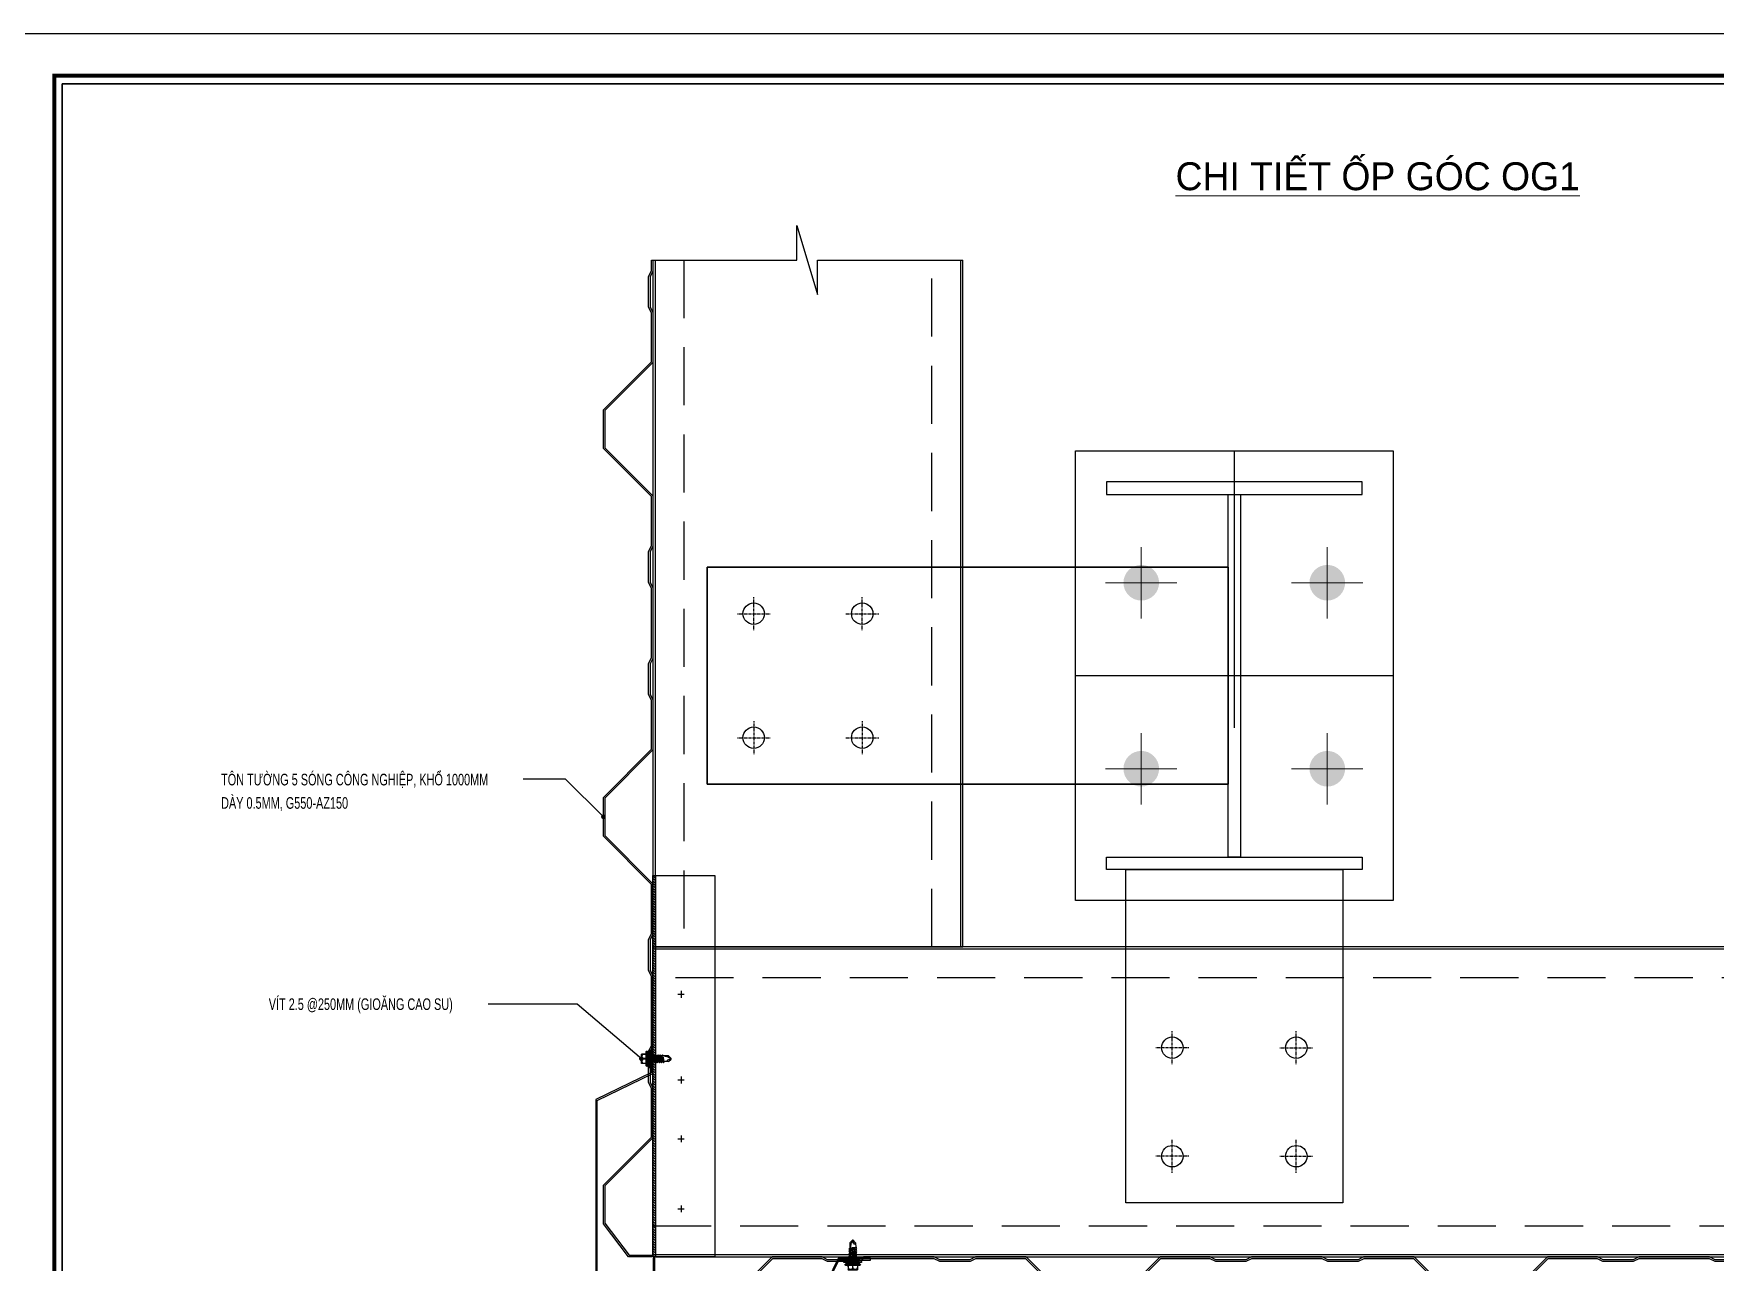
# Model space of a CAD drawing. Header units: inches. Extents: x 2 to 32666, y -5537 to 22.
# Drawn here: x 21405.9 to 21767.5, y -3968.8 to -3704.5 of the extents above; entities that cross this region are included whole.
import ezdxf
from ezdxf.enums import TextEntityAlignment as Align

# ---------------------------------------------------------------- set-up
doc = ezdxf.new("R2010")
doc.units = ezdxf.units.IN
doc.header["$MEASUREMENT"] = 0
doc.linetypes.add('CENTER2', pattern=[1.125, 0.75, -0.125, 0.125, -0.125])
doc.linetypes.add('HIDDEN', pattern=[0.375, 0.25, -0.125])
for name, color, linetype in [('2', 2, 'Continuous'), ('3', 3, 'Continuous'), ('7', 7, 'Continuous'), ('8', 8, 'Continuous'), ('BAO KHUNG', 31, 'Continuous'), ('Co ban', 2, 'Continuous'), ('DIM', 8, 'Continuous'), ('flashing', 6, 'Continuous'), ('NET IN', 3, 'Continuous'), ('STRUCTURE', 1, 'Continuous')]:
    doc.layers.add(name, color=color, linetype=linetype)
doc.layers.add('_TEXT', color=3, linetype='Continuous', lineweight=13)
doc.layers.add('Cover text', color=7, linetype='Continuous', true_color=0x52370f)
doc.styles.add('ST1', font='vnshx.shx', dxfattribs={"width": 0.7})
doc.styles.add('ST1H', font='vnshxh.shx', dxfattribs={"width": 0.7})
doc.styles.add('ST3', font='VHAVANB.TTF')
doc.styles.add('TIEU DE', font='Vharialn.ttf')
doc.dimstyles.new('3', dxfattribs={"dimtxt": 2.5, "dimasz": 1, "dimexe": 1, "dimexo": 0, "dimgap": 1, "dimtad": 1, "dimdec": 0, "dimlfac": 3, "dimzin": 0, "dimdsep": 46, "dimtxsty": 'ST1', "dimblk": 'ARCHTICK', "dimcen": 1, "dimdle": 1, "dimclrd": 8, "dimclre": 8, "dimclrt": 3, "dimadec": 0, "dimazin": 0, "dimtfac": 1, "dimtdec": 0, "dimtix": 1, "dimtofl": 0, "dimtmove": 1, "dimatfit": 3, "dimldrblk": 'DOT', "dimfxl": 0.18, "dimtfill": 1, "dimtolj": 1, "dimtzin": 0, "dimlwd": -1, "dimlwe": -1, "dimarcsym": 2})

# ---------------------------------------------------------------- blocks, each defined once
blk = doc.blocks.new('kt kien truc 1')
at = {"layer": '2', "color": 157, "linetype": 'Continuous'}
blk.add_lwpolyline([(0, 420), (594, 420), (594, 0), (0, 0)], close=True, dxfattribs=at)
at = {"layer": '7', "color": 147, "linetype": 'Continuous'}
blk.add_lwpolyline([(12.33, 57.61), (581.67, 57.61), (581.67, 409.19), (12.33, 409.19)], close=True, dxfattribs=at)
at = {"layer": 'BAO KHUNG', "color": 167, "linetype": 'Continuous', "const_width": 0.871}
blk.add_lwpolyline([(10.59, 9.07), (583.41, 9.07), (583.41, 410.93), (10.59, 410.93)], close=True, dxfattribs=at)
at = {"layer": 'Cover text', "ltscale": 0.5, "style": 'TIEU DE'}
for tag, p in [('TENBANVE', (45.93, 14.6)), ('STT', (555.05, 15.58))]:
    blk.add_attdef(tag, text='', height=2, dxfattribs=at).set_placement(p, align=Align.MIDDLE_CENTER)
blk = doc.blocks.new('A$C19232B28')
at = {"layer": '7'}
for points in [[(0.3209, 0.5491), (0.3188, 0.5563), (0.3152, 0.563), (0.3104, 0.5688), (0.3046, 0.5735), (0.298, 0.5771), (0.2908, 0.5793), (0.2833, 0.58), (0.2759, 0.5793), (0.2687, 0.5771), (0.262, 0.5735), (0.2562, 0.5688), (0.2515, 0.563), (0.2479, 0.5563), (0.2457, 0.5491), (0.245, 0.5417), (0.2457, 0.5342), (0.2479, 0.527), (0.2515, 0.5204), (0.2562, 0.5146), (0.262, 0.5098), (0.2687, 0.5063), (0.2759, 0.5041), (0.2833, 0.5033), (0.2908, 0.5041), (0.298, 0.5063), (0.3046, 0.5098), (0.3104, 0.5146), (0.3152, 0.5204), (0.3188, 0.527), (0.3209, 0.5342), (0.3217, 0.5417)], [(0.6457, 0.5491), (0.6479, 0.5563), (0.6515, 0.563), (0.6562, 0.5688), (0.662, 0.5735), (0.6687, 0.5771), (0.6759, 0.5793), (0.6833, 0.58), (0.6908, 0.5793), (0.698, 0.5771), (0.7046, 0.5735), (0.7104, 0.5688), (0.7152, 0.563), (0.7188, 0.5563), (0.7209, 0.5491), (0.7217, 0.5417), (0.7209, 0.5342), (0.7188, 0.527), (0.7152, 0.5204), (0.7104, 0.5146), (0.7046, 0.5098), (0.698, 0.5063), (0.6908, 0.5041), (0.6833, 0.5033), (0.6759, 0.5041), (0.6687, 0.5063), (0.662, 0.5098), (0.6562, 0.5146), (0.6515, 0.5204), (0.6479, 0.527), (0.6457, 0.5342), (0.645, 0.5417)], [(0.3209, 0.1342), (0.3188, 0.127), (0.3152, 0.1204), (0.3104, 0.1146), (0.3046, 0.1098), (0.298, 0.1063), (0.2908, 0.1041), (0.2833, 0.1033), (0.2759, 0.1041), (0.2687, 0.1063), (0.262, 0.1098), (0.2562, 0.1146), (0.2515, 0.1204), (0.2479, 0.127), (0.2457, 0.1342), (0.245, 0.1417), (0.2457, 0.1491), (0.2479, 0.1563), (0.2515, 0.163), (0.2562, 0.1688), (0.262, 0.1735), (0.2687, 0.1771), (0.2759, 0.1793), (0.2833, 0.18), (0.2908, 0.1793), (0.298, 0.1771), (0.3046, 0.1735), (0.3104, 0.1688), (0.3152, 0.163), (0.3188, 0.1563), (0.3209, 0.1491), (0.3217, 0.1417)], [(0.6457, 0.1342), (0.6479, 0.127), (0.6515, 0.1204), (0.6562, 0.1146), (0.662, 0.1098), (0.6687, 0.1063), (0.6759, 0.1041), (0.6833, 0.1033), (0.6908, 0.1041), (0.698, 0.1063), (0.7046, 0.1098), (0.7104, 0.1146), (0.7152, 0.1204), (0.7188, 0.127), (0.7209, 0.1342), (0.7217, 0.1417), (0.7209, 0.1491), (0.7188, 0.1563), (0.7152, 0.163), (0.7104, 0.1688), (0.7046, 0.1735), (0.698, 0.1771), (0.6908, 0.1793), (0.6833, 0.18), (0.6759, 0.1793), (0.6687, 0.1771), (0.662, 0.1735), (0.6562, 0.1688), (0.6515, 0.163), (0.6479, 0.1563), (0.6457, 0.1491), (0.645, 0.1417)]]:
    blk.add_hatch(color=256, dxfattribs=at).paths.add_polyline_path(points, flags=17)
at = {"layer": '2'}
for points in [[(0, 0), (0, 0.6833), (0.9667, 0.6833), (0.9667, 0)], [(0.0667, 0.0667), (0.0667, 0.6167), (0.0933, 0.6167), (0.0933, 0.0667)], [(0.9, 0.0667), (0.9, 0.6167), (0.8733, 0.6167), (0.8733, 0.0667)], [(0.0933, 0.3283), (0.0933, 0.355), (0.8733, 0.355), (0.8733, 0.3283)]]:
    blk.add_lwpolyline(points, close=True, dxfattribs=at)
at = {"layer": '7', "lineweight": 0}
for p, q in [((0.2833, 0.465), (0.2833, 0.6183)), ((0.6833, 0.465), (0.6833, 0.6183)), ((0.2067, 0.5417), (0.36, 0.5417)), ((0.76, 0.5417), (0.6067, 0.5417)), ((0.2833, 0.2183), (0.2833, 0.065)), ((0.6833, 0.2183), (0.6833, 0.065)), ((0.2067, 0.1417), (0.36, 0.1417)), ((0.76, 0.1417), (0.6067, 0.1417))]:
    blk.add_line(p, q, dxfattribs=at)
at = {"layer": '8', "linetype": 'Continuous'}
for p, q in [((0.4833, 0), (0.4833, 0.6833)), ((0.9667, 0.3417), (0.371, 0.3417))]:
    blk.add_line(p, q, dxfattribs=at)
blk = doc.blocks.new('Short_Self_drilling')
at = {"layer": 'STRUCTURE', "color": 1, "linetype": 'Continuous'}
for p, q in [((6.4, 1.7), (-6.4, 1.7)), ((5.1, 3.8), (-5.1, 3.8)), ((-2.6, 2.9), (-5.1, 2.9)), ((-3.4, 3.8), (-3.4, 6.8)), ((3, 7.2), (-3, 7.2)), ((2.6, 2.9), (-2.6, 2.9)), ((-2.1, 2.8), (-2.1, 2.9)), ((6.3, 0), (0, 0)), ((2.2, 2.8), (2.2, 2.9)), ((2.2, -0.5), (2.2, 0)), ((5.1, 2.9), (2.6, 2.9)), ((3.4, 3.8), (3.4, 6.8)), ((3, -1.2), (-2.7, -0.2)), ((3, -2.7), (-2.7, -1.8)), ((3, -4.2), (-2.7, -3.3)), ((3, -5.8), (-2.7, -4.8)), ((3, -7.3), (-2.7, -6.3)), ((-1.9, -8), (-2.7, -7.9)), ((-2.1, -1.4), (-2.1, -0.9)), ((-2.1, -2.9), (-2.1, -2.4)), ((-2.1, -4.4), (-2.1, -3.9)), ((-2.1, -6), (-2.1, -5.4)), ((-2.1, -7.5), (-2.1, -7)), ((-2.1, -12.3), (-2.1, -8.5)), ((3, -8.8), (-1.1, -8.1)), ((2.1, -12.3), (2.1, -9.1)), ((2.2, -2), (2.2, -1.5)), ((2.2, -3.6), (2.2, -3)), ((2.2, -5.1), (2.2, -4.6)), ((2.2, -6.6), (2.2, -6.1)), ((2.2, -8.1), (2.2, -7.6))]:
    blk.add_line(p, q, dxfattribs=at)
blk.add_lwpolyline([(6.4, 1.3), (6.4, 1.7), (2.1, 2.8), (-2.1, 2.8), (-6.4, 1.7), (-6.4, 1.3)], close=True, dxfattribs=at)
for points in [[(-6.4, 1.3, -0.088869), (-6.3, 0), (0, 0)], [(-0.1, 3.8), (-0.3, 6.2, 0.338878), (-3.1, 6.2), (-3.3, 3.8)], [(3.3, 3.8), (3.1, 6.2, 0.338878), (0.3, 6.2), (0.1, 3.8)], [(-0.1, -14), (-1, -12.2, -0.148657), (-1.4, -11.2), (-2, -7.7, -0.815006), (-1.2, -7.8, 0.150833), (-0.8, -8.7)], [(2.1, -12.3), (1.7, -11.7, 0.52242), (0.9, -11.7), (-0.2, -14.2)], [(2.1, -12.3), (0.2, -14.2, -0.333596), (-0.2, -14.2), (-2.1, -12.3)]]:
    blk.add_lwpolyline(points, format="xyb", dxfattribs=at)
for points in [[(3, -1.2), (2.2, -1.5), (-2.1, -0.8), (-2.7, -0.2), (-2.4, 0)], [(3, -2.7), (2.2, -3), (-2.1, -2.4), (-2.7, -1.8), (-2.1, -1.4), (2.2, -2), (3, -2.7)], [(3, -4.2), (2.2, -4.6), (-2.1, -3.9), (-2.7, -3.3), (-2.1, -2.9), (2.2, -3.6), (3, -4.2)], [(3, -5.8), (2.2, -6.1), (-2.1, -5.4), (-2.7, -4.8), (-2.1, -4.4), (2.2, -5.1), (3, -5.8)], [(3, -7.3), (2.2, -7.6), (-2.1, -7), (-2.7, -6.3), (-2.1, -6), (2.2, -6.6), (3, -7.3)], [(-1.8, -8.5), (-2.1, -8.5), (-2.7, -7.9), (-2.1, -7.5), (-1.8, -7.5)], [(-1.3, -7.6), (2.2, -8.1), (3, -8.8)], [(-1.2, 0), (2.2, -0.5), (3, -1.2)], [(3, -8.8), (2.2, -9.1), (-0.8, -8.7)]]:
    blk.add_lwpolyline(points, dxfattribs=at)
for centre, radius, start, end in [((-5, 3.3), 0.455, 109.7949, 250.2674), ((-3, 6.8), 0.429, 90.0311, 180.0311), ((3, 6.8), 0.429, 0.0311, 90.0311), ((5.1, 3.3), 0.435, 279.7276, 80.3347), ((10, 0.2), 3.74, 162.2963, 182.6103)]:
    blk.add_arc(centre, radius, start, end, dxfattribs=at)
blk = doc.blocks.new('_ArchTick')
at = {"color": 0, "linetype": 'ByBlock', "const_width": 0.15}
blk.add_lwpolyline([(-0.5, -0.5), (0.5, 0.5)], dxfattribs=at)
blk = doc.blocks.new('_Dot')
at = {"color": 0, "linetype": 'ByBlock', "lineweight": -2}
blk.add_line((-0.5, 0), (-1, 0), dxfattribs=at)
at = {"color": 0, "linetype": 'ByBlock', "const_width": 0.5}
blk.add_lwpolyline([(-0.25, 0, 1), (0.25, 0, 1)], format="xyb", close=True, dxfattribs=at)

msp = doc.modelspace()

# ---------------------------------------------------------------- hatches: boundary and pattern name
h = msp.add_hatch()
h.set_pattern_fill('ANSI31', color=1, scale=3, style=0)
h.set_pattern_definition([(135, (312815.56776, 30066.54617), (0.26516504294, 0.26516504294), [])])
h.paths.add_polyline_path([(21539.098, -3885.5922), (21539.6743, -3885.5922), (21539.6743, -3967.6052), (21539.098, -3967.6052)])

# ---------------------------------------------------------------- linework, layer by layer
at = {"color": 71}
for p, q in [((21544.4564, -3911.1111, 0), (21545.824, -3911.1111, 0)), ((21545.1316, -3910.3884, 0), (21545.1316, -3911.8408, 0)), ((21544.4564, -3929.5439, 0), (21545.824, -3929.5439, 0)), ((21545.1316, -3928.8176, 0), (21545.1316, -3930.2701, 0)), ((21545.1316, -3941.4634, 0), (21545.1316, -3942.9159, 0)), ((21544.4564, -3942.1862, 0), (21545.824, -3942.1862, 0)), ((21544.4564, -3957.2394, 0), (21545.824, -3957.2394, 0)), ((21545.1316, -3956.5166, 0), (21545.1316, -3957.9691, 0))]:
    msp.add_line(p, q, dxfattribs=at)
at = {"color": 3, "ltscale": 15, "elevation": 0}
for points in [[(21539.098, -3753.209), (21539.098, -3755.5893), (21538.499, -3756.7972), (21538.499, -3763.2972), (21539.098, -3764.5052), (21539.098, -3775.2563), (21528.7809, -3785.5634), (21528.7809, -3793.6204), (21539.098, -3803.9276), (21539.098, -3814.7641), (21538.499, -3815.9721), (21538.499, -3822.472), (21539.098, -3823.68), (21539.098, -3838.8702), (21538.499, -3840.0782), (21538.499, -3846.5781), (21539.098, -3847.7861), (21539.098, -3858.5365), (21528.7809, -3868.9216), (21528.7809, -3876.9801), (21539.098, -3887.3652), (21539.098, -3898.201), (21538.499, -3899.409), (21538.499, -3905.9089), (21539.098, -3907.1169), (21539.098, -3922.3071), (21538.499, -3923.5151), (21538.499, -3930.015), (21539.098, -3931.223), (21539.098, -3941.9741), (21528.7809, -3952.2813), (21528.7809, -3960.3639), (21533.9974, -3967.2101), (21538.8286, -3967.2101), (21538.8286, -3967.5434), (21533.8323, -3967.5434), (21528.4476, -3960.4764), (21528.4476, -3952.1431), (21538.7647, -3941.836), (21538.7647, -3931.3011), (21538.1656, -3930.0931), (21538.1656, -3923.437), (21538.7647, -3922.229), (21538.7647, -3907.195), (21538.1656, -3905.9871), (21538.1656, -3899.3309), (21538.7647, -3898.1229), (21538.7647, -3887.5026), (21528.4476, -3877.1175), (21528.4476, -3868.7842), (21538.7647, -3858.3991), (21538.7647, -3847.8642), (21538.1656, -3846.6563), (21538.1656, -3840.0001), (21538.7647, -3838.7921), (21538.7647, -3823.7581), (21538.1656, -3822.5502), (21538.1656, -3815.894), (21538.7647, -3814.686), (21538.7647, -3804.0657), (21528.4476, -3793.7586), (21528.4476, -3785.4253), (21538.7647, -3775.1181), (21538.7647, -3764.5833), (21538.1656, -3763.3753), (21538.1656, -3756.7191), (21538.7647, -3755.5112), (21538.7647, -3753.209)], [(21539.4691, -3972.7058), (21539.4691, -3967.8746), (21539.1357, -3967.8746), (21539.1357, -3972.8709)], [(21629.6991, -3977.9223), (21619.3139, -3967.6052), (21608.4781, -3967.6052), (21607.2702, -3968.2042), (21600.7702, -3968.2042), (21599.5622, -3967.6052), (21584.372, -3967.6052), (21583.1641, -3968.2042), (21576.6641, -3968.2042), (21575.4561, -3967.6052), (21564.705, -3967.6052), (21554.3979, -3977.9223)], [(21554.536, -3978.2556), (21564.8432, -3967.9385), (21575.378, -3967.9385), (21576.586, -3968.5376), (21583.2422, -3968.5376), (21584.4501, -3967.9385), (21599.4841, -3967.9385), (21600.6921, -3968.5376), (21607.3483, -3968.5376), (21608.5562, -3967.9385), (21619.1765, -3967.9385), (21629.5616, -3978.2556)], [(21713.0587, -3977.9223), (21702.7516, -3967.6052), (21691.915, -3967.6052), (21690.707, -3968.2042), (21684.2071, -3968.2042), (21682.9991, -3967.6052), (21667.8089, -3967.6052), (21666.601, -3968.2042), (21660.101, -3968.2042), (21658.893, -3967.6052), (21648.1426, -3967.6052), (21637.7575, -3977.9223)], [(21637.895, -3978.2556), (21648.2801, -3967.9385), (21658.8149, -3967.9385), (21660.0229, -3968.5376), (21666.6791, -3968.5376), (21667.887, -3967.9385), (21682.921, -3967.9385), (21684.129, -3968.5376), (21690.7852, -3968.5376), (21691.9931, -3967.9385), (21702.6134, -3967.9385), (21712.9205, -3978.2556)], [(21773.988, -3968.2042), (21767.488, -3968.2042), (21766.2801, -3967.6052), (21751.0899, -3967.6052), (21749.8819, -3968.2042), (21743.3819, -3968.2042), (21742.174, -3967.6052), (21731.4228, -3967.6052), (21721.1157, -3977.9223)], [(21721.2539, -3978.2556), (21731.561, -3967.9385), (21742.0959, -3967.9385), (21743.3038, -3968.5376), (21749.96, -3968.5376), (21751.168, -3967.9385), (21766.2019, -3967.9385), (21767.4099, -3968.5376), (21774.0661, -3968.5376)]]:
    msp.add_lwpolyline(points, dxfattribs=at)
at = {"color": 94, "elevation": 0}
for points in [[(21539.098, -3753.209), (21539.098, -3900.9385), (21605.7647, -3900.9385), (21605.7647, -3753.209)], [(21539.598, -3753.209), (21539.598, -3900.9385)], [(21605.2647, -3900.9385), (21605.2647, -3753.209)], [(21875.1791, -3900.9385), (21539.098, -3900.9385), (21539.098, -3967.6052), (21875.1791, -3967.6052)], [(21875.1791, -3901.4385), (21539.098, -3901.4385)], [(21539.098, -3967.1052), (21875.1791, -3967.1052)]]:
    msp.add_lwpolyline(points, dxfattribs=at)
at = {"color": 94, "linetype": 'HIDDEN', "ltscale": 50, "elevation": 0}
for points in [[(21545.7647, -3753.209), (21545.7647, -3900.9385)], [(21599.098, -3900.9385), (21599.098, -3753.209)], [(21875.1791, -3907.6052), (21539.098, -3907.6052)], [(21539.098, -3960.9385), (21875.1791, -3960.9385)]]:
    msp.add_lwpolyline(points, dxfattribs=at)
at = {"color": 1, "elevation": 0}
for points in [[(21552.4313, -3967.6052), (21539.098, -3967.6052), (21539.098, -3885.5922), (21552.4313, -3885.5922)], [(21539.098, -3885.5922), (21539.6743, -3885.5922), (21539.6743, -3967.6052), (21539.098, -3967.6052)]]:
    msp.add_lwpolyline(points, close=True, dxfattribs=at)
at = {"layer": '2', "color": 150, "linetype": 'Continuous', "elevation": 0}
msp.add_lwpolyline([(21550.7648, -3819.2728), (21550.7648, -3865.9395), (21662.7648, -3865.9395), (21662.7648, -3819.2728), (21550.7648, -3819.2728)], dxfattribs=at)
at = {"layer": 'Co ban', "color": 71}
for centre in [(21560.7648, -3829.2728, 0), (21584.0982, -3829.2728, 0), (21560.7648, -3855.9395, 0), (21584.0982, -3855.9395, 0), (21650.7648, -3922.6052, 0), (21677.4315, -3922.6052, 0), (21650.7648, -3945.9385, 0), (21677.4315, -3945.9385, 0)]:
    msp.add_circle(centre, 2.3123, dxfattribs=at)
at = {"layer": 'DIM', "color": 5, "linetype": 'CENTER2', "ltscale": 0.1}
for p, q in [((21560.7648, -3832.8239, 0), (21560.7648, -3825.7217, 0)), ((21560.7648, -3832.8239, 0), (21560.7648, -3825.7217, 0)), ((21584.0982, -3832.8239, 0), (21584.0982, -3825.7217, 0)), ((21584.0982, -3832.8239, 0), (21584.0982, -3825.7217, 0)), ((21557.2138, -3829.2728, 0), (21564.3159, -3829.2728, 0)), ((21557.2138, -3829.2728, 0), (21564.3159, -3829.2728, 0)), ((21580.5471, -3829.2728, 0), (21587.6493, -3829.2728, 0)), ((21580.5471, -3829.2728, 0), (21587.6493, -3829.2728, 0)), ((21560.7648, -3852.3884, 0), (21560.7648, -3859.4906, 0)), ((21560.7648, -3852.3884, 0), (21560.7648, -3859.4906, 0)), ((21584.0982, -3852.3884, 0), (21584.0982, -3859.4906, 0)), ((21584.0982, -3852.3884, 0), (21584.0982, -3859.4906, 0)), ((21557.2138, -3855.9395, 0), (21564.3159, -3855.9395, 0)), ((21557.2138, -3855.9395, 0), (21564.3159, -3855.9395, 0)), ((21580.5471, -3855.9395, 0), (21587.6493, -3855.9395, 0)), ((21580.5471, -3855.9395, 0), (21587.6493, -3855.9395, 0)), ((21650.7648, -3926.1563, 0), (21650.7648, -3919.0541, 0)), ((21650.7648, -3926.1563, 0), (21650.7648, -3919.0541, 0)), ((21677.4315, -3926.1563, 0), (21677.4315, -3919.0541, 0)), ((21677.4315, -3926.1563, 0), (21677.4315, -3919.0541, 0)), ((21654.3159, -3922.6052, 0), (21647.2138, -3922.6052, 0)), ((21654.3159, -3922.6052, 0), (21647.2138, -3922.6052, 0)), ((21673.8804, -3922.6052, 0), (21680.9826, -3922.6052, 0)), ((21673.8804, -3922.6052, 0), (21680.9826, -3922.6052, 0)), ((21650.7648, -3949.4896, 0), (21650.7648, -3942.3874, 0)), ((21650.7648, -3949.4896, 0), (21650.7648, -3942.3874, 0)), ((21677.4315, -3949.4896, 0), (21677.4315, -3942.3874, 0)), ((21677.4315, -3949.4896, 0), (21677.4315, -3942.3874, 0)), ((21654.3159, -3945.9385, 0), (21647.2138, -3945.9385, 0)), ((21654.3159, -3945.9385, 0), (21647.2138, -3945.9385, 0)), ((21673.8804, -3945.9385, 0), (21680.9826, -3945.9385, 0)), ((21673.8804, -3945.9385, 0), (21680.9826, -3945.9385, 0))]:
    msp.add_line(p, q, dxfattribs=at)
at = {"layer": 'DIM'}
msp.add_lwpolyline([(21412.1005, -3715.3349), (21981.4384, -3715.3349), (21981.4384, -4066.9148), (21412.1005, -4066.9148)], close=True, dxfattribs=at)
at = {"layer": 'DIM', "elevation": 0}
msp.add_lwpolyline([(21538.7647, -3753.209), (21570.0313, -3753.209), (21570.0313, -3745.7645), (21574.498, -3760.6534), (21574.498, -3753.209), (21605.7647, -3753.209)], dxfattribs=at)
at = {"layer": 'flashing', "color": 8, "elevation": 0}
for points in [[(21662.7648, -3819.2728), (21662.7648, -3865.9395), (21550.7648, -3865.9395), (21550.7648, -3819.2728)], [(21640.7648, -3884.2728), (21687.4315, -3884.2728), (21687.4315, -3955.9385), (21640.7648, -3955.9385)]]:
    msp.add_lwpolyline(points, close=True, dxfattribs=at)
at = {"layer": 'flashing', "elevation": 0}
msp.add_lwpolyline([(21527.126, -3979.9105), (21527.126, -3933.9366), (21539.098, -3928.1448), (21539.098, -3921.1416), (21538.7647, -3921.1416), (21538.7646, -3927.9514), (21526.7927, -3933.7431), (21526.7927, -3980.2438), (21573.2934, -3980.2438), (21579.0851, -3968.272), (21585.8949, -3968.2718), (21585.8949, -3967.9385), (21578.8917, -3967.9385), (21573.0999, -3979.9105)], close=True, dxfattribs=at)
at = {"layer": 'NET IN'}
msp.add_lwpolyline([(21399.7695, -3704.5249), (21993.7695, -3704.5249), (21993.7695, -4124.5249), (21399.7695, -4124.5249)], close=True, dxfattribs=at)

# ---------------------------------------------------------------- block references
at = {"color": 1, "extrusion": (0, 0, -1), "zscale": -0.2992207792207792}
for p, xscale, yscale, rotation in [((-21538.7646, -3924.9743, 0), 0.2992207792480094, 0.2992207792480094, 269.9688726144092), ((-21582.0606, -3968.2719, 0), 0.2992207792189154, 0.2992207792189154, 179.9688726109231)]:
    msp.add_blockref('Short_Self_drilling', p, dxfattribs=dict(at, xscale=xscale, yscale=yscale, rotation=rotation))
at = {"layer": '2', "xscale": 100, "yscale": 100, "zscale": 100, "rotation": 90}
msp.add_blockref('A$C19232B28', (21698.2648, -3890.9404, 0), dxfattribs=at)
at = {"layer": '3'}
msp.add_blockref('kt kien truc 1', (21399.7695, -4124.5249), dxfattribs=at)

# ---------------------------------------------------------------- texts
at = {"layer": '3', "style": 'ST1H', "width": 0.7}
for s, p in [('t«n t\xadêng 5 sãng c«ng nghiÖp, khæ 1000mm', (21446.2386, -3866.1915)), ('dµy 0.5mm, g550-az150', (21446.2386, -3871.2178)), ('vÝt 2.5 @250mm (gio¨ng cao su)', (21456.4921, -3914.4883))]:
    msp.add_text(s, height=2.5, dxfattribs=at).set_placement(p)
at = {"layer": '_TEXT', "style": 'ST3'}
msp.add_text('%%Uchi tiÕt èp gãc og1', height=6, dxfattribs=at).set_placement((21651.4703, -3738.1916))

# ---------------------------------------------------------------- leaders
at = {"layer": 'DIM'}
for points in [[(21528.4476, -3872.9508), (21520.2657, -3864.8462), (21511.2096, -3864.8462)], [(21536.6149, -3924.9743), (21522.7863, -3913.2081), (21503.6545, -3913.2081)]]:
    msp.add_leader(points, dimstyle='3', override={"dimgap": 1, "dimtad": 0}, dxfattribs=at)

doc.saveas('drawing.dxf')
